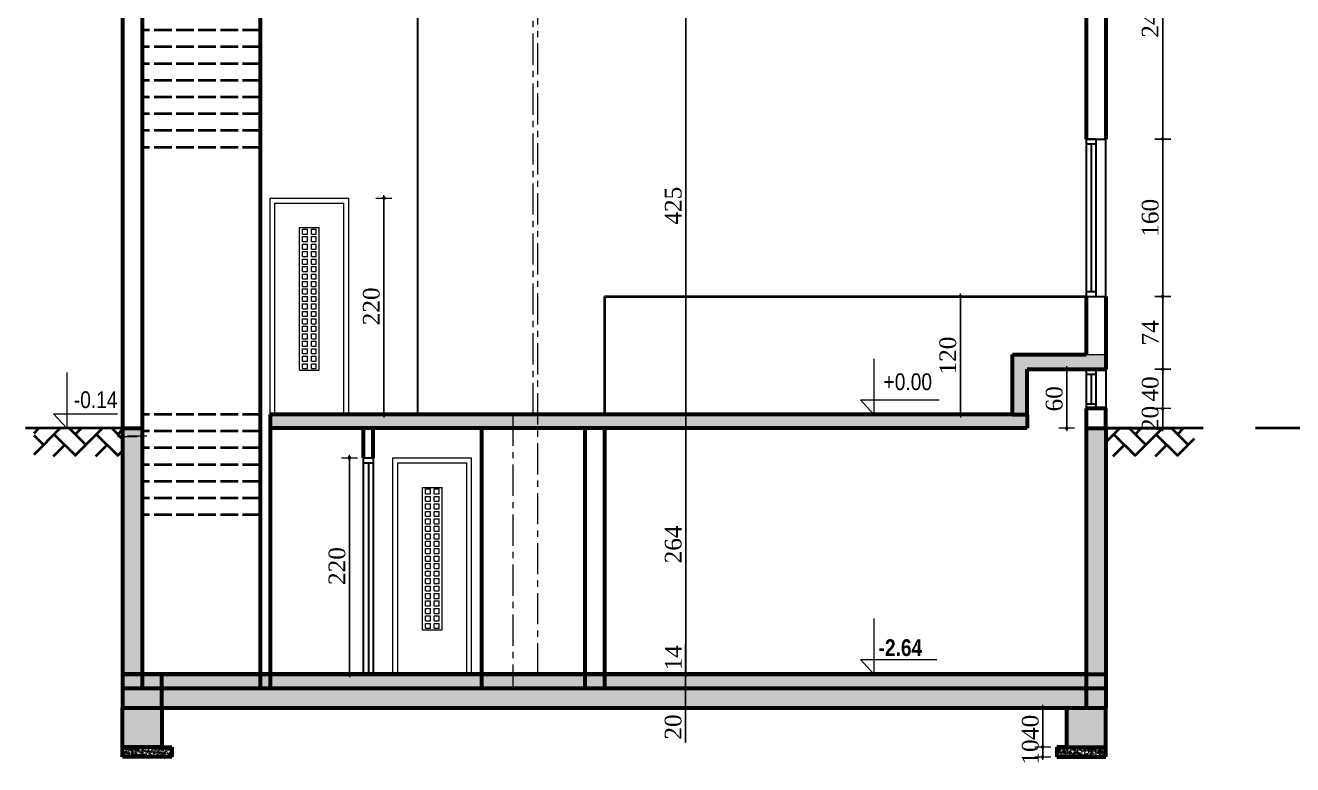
# Model space of a CAD drawing. Header units: millimetres. Extents: x -4146 to 23, y -2153 to 7365.
# Drawn here: x -4014 to -2725, y 3458 to 4210 of the extents above; entities that cross this region are included whole.
import ezdxf

# ---------------------------------------------------------------- set-up
doc = ezdxf.new("R2010")
doc.units = ezdxf.units.MM
doc.linetypes.add('ACAD_ISO02W100', pattern=[15, 12, -3])
doc.linetypes.add('AXES', pattern=[50.8, 31.75, -6.35, 6.35, -6.35])
for name, color, linetype, lineweight in [('.. menuiserie', 40, 'Continuous', 20), ('Cotation', 242, 'Continuous', 20), ('ESC', 111, 'Continuous', 40), ('fin', 73, 'Continuous', 20), ('HA', 8, 'Continuous', 20), ('minuiserue', 3, 'Continuous', 30), ('MUR', 6, 'Continuous', 60)]:
    doc.layers.add(name, color=color, linetype=linetype, lineweight=lineweight)
doc.styles.add('cotation', font='times.ttf', dxfattribs={"height": 17})
doc.styles.add('Technic', font='ARIALN.TTF', dxfattribs={"height": 17})
doc.dimstyles.new('ech-100', dxfattribs={"dimtxt": 17, "dimasz": 0.02, "dimexe": 1.25, "dimexo": 0.625, "dimgap": 4, "dimtad": 1, "dimdec": 0, "dimtxsty": 'cotation', "dimblk": 'cotation', "dimcen": 2, "dimse1": 1, "dimse2": 1, "dimadec": 0, "dimazin": 0, "dimtfac": 1, "dimtdec": 0, "dimtix": 1, "dimtmove": 0, "dimatfit": 3, "dimldrblk": 'cotation', "dimfxl": 1.25, "dimtolj": 1, "dimarcsym": 0})

# ---------------------------------------------------------------- blocks, each defined once
blk = doc.blocks.new('PORFA8~1')
for p, q in [((118, 36.6), (118, 256.6)), ((118, 256.6), (198, 256.6)), ((123, 36.6), (123, 251.6)), ((123, 251.6), (193, 251.6)), ((193, 36.6), (193, 251.6)), ((198, 36.6), (198, 256.6)), ((148, 226.6), (168, 226.6)), ((148, 81.8), (148, 226.6)), ((151, 225), (156, 225)), ((151, 220), (151, 225)), ((151, 220), (156, 220)), ((156, 220), (156, 225)), ((160, 225), (165, 225)), ((160, 220), (160, 225)), ((160, 220), (165, 220)), ((165, 220), (165, 225)), ((168, 81.8), (168, 226.6)), ((151, 217.4), (156, 217.4)), ((151, 212.4), (151, 217.4)), ((151, 212.4), (156, 212.4)), ((151, 209.8), (156, 209.8)), ((151, 204.8), (151, 209.8)), ((156, 212.4), (156, 217.4)), ((156, 204.8), (156, 209.8)), ((160, 217.4), (165, 217.4)), ((160, 212.4), (160, 217.4)), ((160, 212.4), (165, 212.4)), ((160, 209.8), (165, 209.8)), ((160, 204.8), (160, 209.8)), ((165, 212.4), (165, 217.4)), ((165, 204.8), (165, 209.8)), ((151, 204.8), (156, 204.8)), ((151, 202.2), (156, 202.2)), ((151, 197.2), (151, 202.2)), ((151, 197.2), (156, 197.2)), ((151, 194.6), (156, 194.6)), ((151, 189.6), (151, 194.6)), ((156, 197.2), (156, 202.2)), ((156, 189.6), (156, 194.6)), ((160, 204.8), (165, 204.8)), ((160, 202.2), (165, 202.2)), ((160, 197.2), (160, 202.2)), ((160, 197.2), (165, 197.2)), ((160, 194.6), (165, 194.6)), ((160, 189.6), (160, 194.6)), ((165, 197.2), (165, 202.2)), ((165, 189.6), (165, 194.6)), ((151, 189.6), (156, 189.6)), ((151, 187), (156, 187)), ((151, 182), (151, 187)), ((151, 182), (156, 182)), ((156, 182), (156, 187)), ((160, 189.6), (165, 189.6)), ((160, 187), (165, 187)), ((160, 182), (160, 187)), ((160, 182), (165, 182)), ((165, 182), (165, 187)), ((151, 179.4), (156, 179.4)), ((151, 174.4), (151, 179.4)), ((151, 174.4), (156, 174.4)), ((151, 171.9), (156, 171.9)), ((151, 166.9), (151, 171.9)), ((156, 174.4), (156, 179.4)), ((156, 166.9), (156, 171.9)), ((160, 179.4), (165, 179.4)), ((160, 174.4), (160, 179.4)), ((160, 174.4), (165, 174.4)), ((160, 171.9), (165, 171.9)), ((160, 166.9), (160, 171.9)), ((165, 174.4), (165, 179.4)), ((165, 166.9), (165, 171.9)), ((151, 166.9), (156, 166.9)), ((151, 164.3), (156, 164.3)), ((151, 159.3), (151, 164.3)), ((151, 159.3), (156, 159.3)), ((151, 156.7), (156, 156.7)), ((151, 151.7), (151, 156.7)), ((156, 159.3), (156, 164.3)), ((156, 151.7), (156, 156.7)), ((160, 166.9), (165, 166.9)), ((160, 164.3), (165, 164.3)), ((160, 159.3), (160, 164.3)), ((160, 159.3), (165, 159.3)), ((160, 156.7), (165, 156.7)), ((160, 151.7), (160, 156.7)), ((165, 159.3), (165, 164.3)), ((165, 151.7), (165, 156.7)), ((151, 151.7), (156, 151.7)), ((151, 149.1), (156, 149.1)), ((151, 144.1), (151, 149.1)), ((151, 144.1), (156, 144.1)), ((156, 144.1), (156, 149.1)), ((160, 151.7), (165, 151.7)), ((160, 149.1), (165, 149.1)), ((160, 144.1), (160, 149.1)), ((160, 144.1), (165, 144.1)), ((165, 144.1), (165, 149.1)), ((151, 141.5), (156, 141.5)), ((151, 136.5), (151, 141.5)), ((151, 136.5), (156, 136.5)), ((151, 133.9), (156, 133.9)), ((151, 128.9), (151, 133.9)), ((156, 136.5), (156, 141.5)), ((156, 128.9), (156, 133.9)), ((160, 141.5), (165, 141.5)), ((160, 136.5), (160, 141.5)), ((160, 136.5), (165, 136.5)), ((160, 133.9), (165, 133.9)), ((160, 128.9), (160, 133.9)), ((165, 136.5), (165, 141.5)), ((165, 128.9), (165, 133.9)), ((151, 128.9), (156, 128.9)), ((151, 126.3), (156, 126.3)), ((151, 121.3), (151, 126.3)), ((151, 121.3), (156, 121.3)), ((151, 118.7), (156, 118.7)), ((151, 113.7), (151, 118.7)), ((156, 121.3), (156, 126.3)), ((156, 113.7), (156, 118.7)), ((160, 128.9), (165, 128.9)), ((160, 126.3), (165, 126.3)), ((160, 121.3), (160, 126.3)), ((160, 121.3), (165, 121.3)), ((160, 118.7), (165, 118.7)), ((160, 113.7), (160, 118.7)), ((165, 121.3), (165, 126.3)), ((165, 113.7), (165, 118.7)), ((151, 113.7), (156, 113.7)), ((151, 111.1), (156, 111.1)), ((151, 106.1), (151, 111.1)), ((151, 106.1), (156, 106.1)), ((151, 103.5), (156, 103.5)), ((151, 98.5), (151, 103.5)), ((156, 106.1), (156, 111.1)), ((156, 98.5), (156, 103.5)), ((160, 113.7), (165, 113.7)), ((160, 111.1), (165, 111.1)), ((160, 106.1), (160, 111.1)), ((160, 106.1), (165, 106.1)), ((160, 103.5), (165, 103.5)), ((160, 98.5), (160, 103.5)), ((165, 106.1), (165, 111.1)), ((165, 98.5), (165, 103.5)), ((151, 98.5), (156, 98.5)), ((151, 90.9), (151, 95.9)), ((151, 95.9), (156, 95.9)), ((151, 90.9), (156, 90.9)), ((156, 90.9), (156, 95.9)), ((160, 98.5), (165, 98.5)), ((160, 90.9), (160, 95.9)), ((160, 95.9), (165, 95.9)), ((160, 90.9), (165, 90.9)), ((165, 90.9), (165, 95.9)), ((148, 81.8), (168, 81.8)), ((151, 88.3), (156, 88.3)), ((151, 83.3), (151, 88.3)), ((151, 83.3), (156, 83.3)), ((156, 83.3), (156, 88.3)), ((160, 88.3), (165, 88.3)), ((160, 83.3), (160, 88.3)), ((160, 83.3), (165, 83.3)), ((165, 83.3), (165, 88.3)), ((118, 36.6), (198, 36.6))]:
    blk.add_line(p, q)
blk = doc.blocks.new('cotation')
at = {"layer": 'Cotation'}
h = blk.add_hatch(color=256, dxfattribs=at)
h.paths.add_polyline_path([(57.15, 0), (62.15, 0, 0.41421356), (0, 62.15), (0, 57.15, -0.41421356)])
h.paths.add_polyline_path([(0, -57.15), (0, -62.15, 0.41421356), (62.15, 0), (57.15, 0, -0.41421356)])
h.paths.add_polyline_path([(0, -62.15), (0, -57.15, -0.41421356), (-57.15, 0), (-62.15, 0, 0.41421356)])
h.paths.add_polyline_path([(0, 57.15), (0, 62.15, 0.41421356), (-62.15, 0), (-57.15, 0, -0.41421356)])
for p, q in [((-152.4, 0), (152.4, 0)), ((0, 406.4), (0, -406.4))]:
    blk.add_line(p, q, dxfattribs=at)
for radius, start, end in [(62.15, 0, 180), (62.15, 180, 0), (57.15, 0, 180), (57.15, 180, 0)]:
    blk.add_arc((0, 0), radius, start, end, dxfattribs=at)
blk = doc.blocks.new('*D200')
at = {"layer": 'Defpoints', "color": 0}
for p in [(-3361.8, 3536.2), (-3342.5, 3536.2), (-3361.8, 3516.2)]:
    blk.add_point(p, dxfattribs=at)
at = {"layer": 'HA', "color": 0, "lineweight": -2}
for p, q in [((-3342.5, 3536.2), (-3342.5, 3516.3)), ((-3342.5, 3516.2), (-3342.5, 3480.8))]:
    blk.add_line(p, q, dxfattribs=at)
at = {"layer": 'HA', "color": 0, "lineweight": -2, "xscale": 0.02, "yscale": 0.02, "zscale": 0.02}
for p, rotation in [((-3342.5, 3536.2), 90), ((-3342.5, 3516.2), 270)]:
    blk.add_blockref('cotation', p, dxfattribs=dict(at, rotation=rotation))
at = {"layer": 'HA', "color": 0, "insert": (-3355.1, 3496.6), "char_height": 17, "attachment_point": 5, "rotation": 90, "style": 'cotation'}
blk.add_mtext('\\A1;20', dxfattribs=at)
blk = doc.blocks.new('*D201')
at = {"layer": 'Defpoints', "color": 0}
for p in [(-3342.5, 3550.2), (-3342.5, 3550.2), (-3373.3, 3536.2)]:
    blk.add_point(p, dxfattribs=at)
at = {"layer": 'HA', "color": 0, "lineweight": -2}
for p in [(-3342.5, 3581.6), (-3342.5, 3536.2)]:
    blk.add_line(p, (-3342.5, 3550.2), dxfattribs=at)
at = {"layer": 'HA', "color": 0, "lineweight": -2, "xscale": 0.02, "yscale": 0.02, "zscale": 0.02}
for p, rotation in [((-3342.5, 3550.2), 90), ((-3342.5, 3536.2), 270)]:
    blk.add_blockref('cotation', p, dxfattribs=dict(at, rotation=rotation))
at = {"layer": 'HA', "color": 0, "insert": (-3355, 3567), "char_height": 17, "attachment_point": 5, "rotation": 90, "style": 'cotation'}
blk.add_mtext('\\A1;14', dxfattribs=at)
blk = doc.blocks.new('*D202')
at = {"layer": 'Defpoints', "color": 0}
for p in [(-2915, 3820.2), (-2857.3, 3820.2), (-2881.9, 3800.2)]:
    blk.add_point(p, dxfattribs=at)
at = {"layer": 'HA', "color": 0, "lineweight": -2}
for p, q in [((-2857.3, 3820.2), (-2857.3, 3820.3)), ((-2857.3, 3800.2), (-2857.3, 3820.2)), ((-2857.3, 3800.2), (-2857.3, 3800.2))]:
    blk.add_line(p, q, dxfattribs=at)
at = {"layer": 'HA', "color": 0, "lineweight": -2, "xscale": 0.02, "yscale": 0.02, "zscale": 0.02}
for p, rotation in [((-2857.3, 3820.2), 270), ((-2857.3, 3800.2), 90)]:
    blk.add_blockref('cotation', p, dxfattribs=dict(at, rotation=rotation))
at = {"layer": 'HA', "color": 0, "insert": (-2870, 3810.2), "char_height": 17, "attachment_point": 5, "rotation": 90, "style": 'cotation'}
blk.add_mtext('\\A1;20', dxfattribs=at)
blk = doc.blocks.new('*D203')
at = {"layer": 'Defpoints', "color": 0}
for p in [(-2915, 3860.2), (-2857.3, 3860.2), (-2915, 3820.2)]:
    blk.add_point(p, dxfattribs=at)
at = {"layer": 'HA', "color": 0, "lineweight": -2}
blk.add_line((-2857.3, 3820.2), (-2857.3, 3860.2), dxfattribs=at)
at = {"layer": 'HA', "color": 0, "lineweight": -2, "xscale": 0.02, "yscale": 0.02, "zscale": 0.02}
for p, rotation in [((-2857.3, 3860.2), 90), ((-2857.3, 3820.2), 270)]:
    blk.add_blockref('cotation', p, dxfattribs=dict(at, rotation=rotation))
at = {"layer": 'HA', "color": 0, "insert": (-2870, 3840.2), "char_height": 17, "attachment_point": 5, "rotation": 90, "style": 'cotation'}
blk.add_mtext('\\A1;40', dxfattribs=at)
blk = doc.blocks.new('*D204')
at = {"layer": 'Defpoints', "color": 0}
for p in [(-2915, 3934.2), (-2857.3, 3934.2), (-2915, 3860.2)]:
    blk.add_point(p, dxfattribs=at)
at = {"layer": 'HA', "color": 0, "lineweight": -2}
blk.add_line((-2857.3, 3860.2), (-2857.3, 3934.2), dxfattribs=at)
at = {"layer": 'HA', "color": 0, "lineweight": -2, "xscale": 0.02, "yscale": 0.02, "zscale": 0.02}
for p, rotation in [((-2857.3, 3934.2), 90), ((-2857.3, 3860.2), 270)]:
    blk.add_blockref('cotation', p, dxfattribs=dict(at, rotation=rotation))
at = {"layer": 'HA', "color": 0, "insert": (-2870, 3897.2), "char_height": 17, "attachment_point": 5, "rotation": 90, "style": 'cotation'}
blk.add_mtext('\\A1;74', dxfattribs=at)
blk = doc.blocks.new('*D205')
at = {"layer": 'Defpoints', "color": 0}
for p in [(-2915, 4094.2), (-2857.3, 4094.2), (-2915, 3934.2)]:
    blk.add_point(p, dxfattribs=at)
at = {"layer": 'HA', "color": 0, "lineweight": -2}
blk.add_line((-2857.3, 3934.2), (-2857.3, 4094.2), dxfattribs=at)
at = {"layer": 'HA', "color": 0, "lineweight": -2, "xscale": 0.02, "yscale": 0.02, "zscale": 0.02}
for p, rotation in [((-2857.3, 4094.2), 90), ((-2857.3, 3934.2), 270)]:
    blk.add_blockref('cotation', p, dxfattribs=dict(at, rotation=rotation))
at = {"layer": 'HA', "color": 0, "insert": (-2870, 4014.2), "char_height": 17, "attachment_point": 5, "rotation": 90, "style": 'cotation'}
blk.add_mtext('\\A1;160', dxfattribs=at)
blk = doc.blocks.new('*D206')
at = {"layer": 'Defpoints', "color": 0}
for p in [(-2915, 4338.8), (-2857.3, 4338.8), (-2915, 4094.2)]:
    blk.add_point(p, dxfattribs=at)
at = {"layer": 'HA', "color": 0, "lineweight": -2}
blk.add_line((-2857.3, 4094.2), (-2857.3, 4338.8), dxfattribs=at)
at = {"layer": 'HA', "color": 0, "lineweight": -2, "xscale": 0.02, "yscale": 0.02, "zscale": 0.02}
for p, rotation in [((-2857.3, 4338.8), 90), ((-2857.3, 4094.2), 270)]:
    blk.add_blockref('cotation', p, dxfattribs=dict(at, rotation=rotation))
at = {"layer": 'HA', "color": 0, "insert": (-2870, 4216.5), "char_height": 17, "attachment_point": 5, "rotation": 90, "style": 'cotation'}
blk.add_mtext('\\A1;245', dxfattribs=at)
blk = doc.blocks.new('*D212')
at = {"layer": 'Defpoints', "color": 0}
for p in [(-2979.3, 3476.2), (-2965, 3476.2), (-2965, 3466.2)]:
    blk.add_point(p, dxfattribs=at)
at = {"layer": 'HA', "color": 0, "lineweight": -2}
for p, q in [((-2979.3, 3476.2), (-2979.3, 3476.3)), ((-2979.3, 3466.2), (-2979.3, 3476.2)), ((-2979.3, 3466.2), (-2979.3, 3466.2))]:
    blk.add_line(p, q, dxfattribs=at)
at = {"layer": 'HA', "color": 0, "lineweight": -2, "xscale": 0.02, "yscale": 0.02, "zscale": 0.02}
for p, rotation in [((-2979.3, 3476.2), 270), ((-2979.3, 3466.2), 90)]:
    blk.add_blockref('cotation', p, dxfattribs=dict(at, rotation=rotation))
at = {"layer": 'HA', "color": 0, "insert": (-2991.9, 3471.2), "char_height": 17, "attachment_point": 5, "rotation": 90, "style": 'cotation'}
blk.add_mtext('\\A1;10', dxfattribs=at)
blk = doc.blocks.new('*D213')
at = {"layer": 'Defpoints', "color": 0}
for p in [(-2979.3, 3516.2), (-2979.3, 3516.2), (-2965, 3476.2)]:
    blk.add_point(p, dxfattribs=at)
at = {"layer": 'HA', "color": 0, "lineweight": -2}
blk.add_line((-2979.3, 3476.2), (-2979.3, 3516.2), dxfattribs=at)
at = {"layer": 'HA', "color": 0, "lineweight": -2, "xscale": 0.02, "yscale": 0.02, "zscale": 0.02}
for p, rotation in [((-2979.3, 3516.2), 90), ((-2979.3, 3476.2), 270)]:
    blk.add_blockref('cotation', p, dxfattribs=dict(at, rotation=rotation))
at = {"layer": 'HA', "color": 0, "insert": (-2991.9, 3496.2), "char_height": 17, "attachment_point": 5, "rotation": 90, "style": 'cotation'}
blk.add_mtext('\\A1;40', dxfattribs=at)
blk = doc.blocks.new('*D214')
at = {"layer": 'Defpoints', "color": 0}
for p in [(-3342.4, 3814.2), (-3324.6, 3814.2), (-3324.6, 3550.2)]:
    blk.add_point(p, dxfattribs=at)
at = {"layer": 'HA', "color": 0, "lineweight": -2}
blk.add_line((-3342.4, 3550.2), (-3342.4, 3814.2), dxfattribs=at)
at = {"layer": 'HA', "color": 0, "lineweight": -2, "xscale": 0.02, "yscale": 0.02, "zscale": 0.02}
for p, rotation in [((-3342.4, 3814.2), 90), ((-3342.4, 3550.2), 270)]:
    blk.add_blockref('cotation', p, dxfattribs=dict(at, rotation=rotation))
at = {"layer": 'HA', "color": 0, "insert": (-3355, 3682.2), "char_height": 17, "attachment_point": 5, "rotation": 90, "style": 'cotation'}
blk.add_mtext('\\A1;264', dxfattribs=at)
blk = doc.blocks.new('*D215')
at = {"layer": 'Defpoints', "color": 0}
for p in [(-3345, 4238.8), (-3342.4, 4238.8), (-3324.6, 3814.2)]:
    blk.add_point(p, dxfattribs=at)
at = {"layer": 'HA', "color": 0, "lineweight": -2}
blk.add_line((-3342.4, 3814.2), (-3342.4, 4238.8), dxfattribs=at)
at = {"layer": 'HA', "color": 0, "lineweight": -2, "xscale": 0.02, "yscale": 0.02, "zscale": 0.02}
for p, rotation in [((-3342.4, 4238.8), 90), ((-3342.4, 3814.2), 270)]:
    blk.add_blockref('cotation', p, dxfattribs=dict(at, rotation=rotation))
at = {"layer": 'HA', "color": 0, "insert": (-3355, 4026.5), "char_height": 17, "attachment_point": 5, "rotation": 90, "style": 'cotation'}
blk.add_mtext('\\A1;425', dxfattribs=at)
blk = doc.blocks.new('*D220')
at = {"layer": 'Defpoints', "color": 0}
for p in [(-3684.8, 3770.2), (-3684.3, 3770.2), (-3684.8, 3550.2)]:
    blk.add_point(p, dxfattribs=at)
at = {"layer": 'HA', "color": 0, "lineweight": -2}
blk.add_line((-3684.3, 3550.2), (-3684.3, 3770.2), dxfattribs=at)
at = {"layer": 'HA', "color": 0, "lineweight": -2, "xscale": 0.02, "yscale": 0.02, "zscale": 0.02}
for p, rotation in [((-3684.3, 3770.2), 90), ((-3684.3, 3550.2), 270)]:
    blk.add_blockref('cotation', p, dxfattribs=dict(at, rotation=rotation))
at = {"layer": 'HA', "color": 0, "insert": (-3696.9, 3660.2), "char_height": 17, "attachment_point": 5, "rotation": 90, "style": 'cotation'}
blk.add_mtext('\\A1;220', dxfattribs=at)
blk = doc.blocks.new('*D221')
at = {"layer": 'Defpoints', "color": 0}
for p in [(-3649.9, 4034.2), (-3649.3, 4034.2), (-3649.9, 3814.2)]:
    blk.add_point(p, dxfattribs=at)
at = {"layer": 'HA', "color": 0, "lineweight": -2}
blk.add_line((-3649.3, 3814.2), (-3649.3, 4034.2), dxfattribs=at)
at = {"layer": 'HA', "color": 0, "lineweight": -2, "xscale": 0.02, "yscale": 0.02, "zscale": 0.02}
for p, rotation in [((-3649.3, 4034.2), 90), ((-3649.3, 3814.2), 270)]:
    blk.add_blockref('cotation', p, dxfattribs=dict(at, rotation=rotation))
at = {"layer": 'HA', "color": 0, "insert": (-3662, 3924.2), "char_height": 17, "attachment_point": 5, "rotation": 90, "style": 'cotation'}
blk.add_mtext('\\A1;220', dxfattribs=at)
blk = doc.blocks.new('*D224')
at = {"layer": 'Defpoints', "color": 0}
for p in [(-2995, 3860.2), (-2955, 3860.2), (-2995, 3800.2)]:
    blk.add_point(p, dxfattribs=at)
at = {"layer": 'HA', "color": 0, "lineweight": -2}
blk.add_line((-2955, 3800.2), (-2955, 3860.2), dxfattribs=at)
at = {"layer": 'HA', "color": 0, "lineweight": -2, "xscale": 0.02, "yscale": 0.02, "zscale": 0.02}
for p, rotation in [((-2955, 3860.2), 90), ((-2955, 3800.2), 270)]:
    blk.add_blockref('cotation', p, dxfattribs=dict(at, rotation=rotation))
at = {"layer": 'HA', "color": 0, "insert": (-2967.6, 3830.2), "char_height": 17, "attachment_point": 5, "rotation": 90, "style": 'cotation'}
blk.add_mtext('\\A1;60', dxfattribs=at)
blk = doc.blocks.new('*D225')
at = {"layer": 'Defpoints', "color": 0}
for p in [(-3063.1, 3934.2), (-3045.4, 3934.2), (-3045.4, 3814.2)]:
    blk.add_point(p, dxfattribs=at)
at = {"layer": 'HA', "color": 0, "lineweight": -2}
blk.add_line((-3063.1, 3814.2), (-3063.1, 3934.2), dxfattribs=at)
at = {"layer": 'HA', "color": 0, "lineweight": -2, "xscale": 0.02, "yscale": 0.02, "zscale": 0.02}
for p, rotation in [((-3063.1, 3934.2), 90), ((-3063.1, 3814.2), 270)]:
    blk.add_blockref('cotation', p, dxfattribs=dict(at, rotation=rotation))
at = {"layer": 'HA', "color": 0, "insert": (-3075.8, 3874.2), "char_height": 17, "attachment_point": 5, "rotation": 90, "style": 'cotation'}
blk.add_mtext('\\A1;120', dxfattribs=at)

msp = doc.modelspace()

# ---------------------------------------------------------------- hatches: boundary and pattern name
at = {"layer": 'ESC'}
h = msp.add_hatch(dxfattribs=at)
h.set_pattern_fill('AR-HBONE', color=256, scale=0.15, style=0)
h.set_pattern_definition([(45, (-1161.213, -257.826), (2e-15, 21.552615), [45.72, -15.24]), (135, (-1150.436, -247.049), (2e-15, 21.552615), [45.72, -15.24])])
h.paths.add_polyline_path([(-2824.988, 3800.214), (-2915.017, 3800.214), (-2915.017, 3771.831), (-2824.988, 3771.831)])
h.paths.add_polyline_path([(-3915.017, 3800.214), (-4005.046, 3800.214), (-4005.046, 3771.831), (-3915.017, 3771.831)])
at = {"layer": 'HA'}
h = msp.add_hatch(color=256, dxfattribs=at)
h.paths.add_polyline_path([(-2915.017, 5127.214), (-2915.017, 5141.214), (-3513.223, 5141.214), (-3513.223, 5127.214)])
h.paths.add_polyline_path([(-2935.017, 4826.414), (-2935.017, 4840.414), (-3425.012, 4840.414), (-3425.012, 4826.414)])
h.paths.add_polyline_path([(-2935.017, 4826.414), (-2915.017, 4826.414), (-2915.017, 4840.414), (-2935.017, 4840.414)])
h.paths.add_polyline_path([(-3425.012, 4840.414), (-3445.012, 4840.414), (-3445.012, 4826.414), (-3425.012, 4826.414)])
h.paths.add_polyline_path([(-3513.223, 4840.414), (-3513.223, 4826.414), (-3445.012, 4826.414), (-3445.012, 4840.414)])
h.paths.add_polyline_path([(-3625.017, 4840.414), (-3625.017, 4826.414), (-3518.223, 4826.414), (-3518.223, 4840.414)])
h.paths.add_polyline_path([(-3513.223, 4826.414), (-3513.223, 4840.414), (-3518.223, 4840.414), (-3518.223, 4826.414)])
h.paths.add_polyline_path([(-3765.017, 4840.414), (-3765.017, 4826.414), (-3625.017, 4826.414), (-3625.017, 4840.414)])
h.paths.add_polyline_path([(-2915.017, 4525.614), (-2915.017, 4539.614), (-3513.223, 4539.614), (-3513.223, 4525.614)])
h.paths.add_polyline_path([(-3513.223, 4539.614), (-3518.223, 4539.614), (-3518.223, 4525.614), (-3513.223, 4525.614)])
h.paths.add_polyline_path([(-3765.017, 4539.614), (-3765.017, 4525.614), (-3518.223, 4525.614), (-3518.223, 4539.614)])
h.paths.add_polyline_path([(-2935.017, 4224.814), (-2935.017, 4238.814), (-3513.223, 4238.814), (-3513.223, 4224.814)])
h.paths.add_polyline_path([(-3513.223, 4238.814), (-3518.223, 4238.814), (-3518.223, 4224.814), (-3513.223, 4224.814)])
h.paths.add_polyline_path([(-3518.223, 4224.814), (-3518.223, 4238.814), (-3775.017, 4238.814), (-3775.017, 4224.814)])
h.paths.add_polyline_path([(-3513.223, 3814.214), (-3513.223, 3800.214), (-2995.017, 3800.214), (-2995.017, 3814.214), (-3010.017, 3814.214)])
h.paths.add_polyline_path([(-3518.223, 3814.214), (-3765.017, 3814.214), (-3765.017, 3800.214), (-3518.223, 3800.214)])
h.paths.add_polyline_path([(-3518.223, 3800.214), (-3513.223, 3800.214), (-3513.223, 3814.214), (-3518.223, 3814.214)])
msp.add_hatch(color=256, dxfattribs=at).paths.add_polyline_path([(-2915.017, 3860.214), (-2915.017, 3875.214), (-2935.017, 3875.214), (-3010.017, 3875.214), (-3010.017, 3814.214), (-2995.017, 3814.214), (-2995.017, 3860.214)])
h = msp.add_hatch(dxfattribs=at)
h.set_pattern_fill('GRAVEL', color=256, scale=2, style=0)
h.set_pattern_definition([(228.0128, (-1125.399, 12247.7046), (-406.4003453, -457.2005618), [6.83442, -676.61]), (184.9697, (-1129.971, 12242.6246), (609.6009861, 50.7996415), [11.7281, -1161.08]), (132.5104, (-1141.655, 12241.6086), (507.9996304, -558.8005458), [8.26964, -818.694]), (267.2737, (-1161.467, 12228.9086), (50.7997794, 1015.99967307), [10.6801, -1057.328]), (292.8337, (-1161.975, 12218.2406), (-254.0007211, 609.6003466), [10.47268, -1036.796]), (357.2737, (-1157.911, 12208.5886), (-1015.99967307, 50.7997794), [10.6801, -1057.328]), (37.6942, (-1147.2431, 12208.0806), (-660.40041722, -507.99954714), [14.12388, -1398.262]), (72.2553, (-1136.0671, 12216.7166), (355.6007113, 1117.60032412), [13.3344, -1320.106]), (121.4296, (-1132.003, 12229.4166), (-406.4001047, 660.3992232), [10.71626, -1060.91]), (175.2364, (-1137.591, 12238.5606), (558.799561, -50.7995233), [12.23426, -599.478]), (222.3974, (-1149.7831, 12239.5766), (-609.60001834, -558.799273), [15.82156, -1566.336]), (138.8141, (-1111.175, 12228.4006), (-355.5997735, 304.7995311), [5.4001, -534.612]), (171.4692, (-1115.239, 12231.9566), (660.3989919, -101.600256), [10.27364, -1017.092]), (225, (-1125.4, 12233.48), (-1e-14, -50.79997), [7.18418, -64.6578]), (203.1986, (-1128.955, 12239.5766), (254.0008565, 101.6004455), [3.86882, -383.012]), (291.8014, (-1132.511, 12238.053), (-50.800036, 152.400098), [5.47132, -268.096]), (30.9638, (-1130.479, 12232.9726), (152.399839, 101.600079), [8.8864, -287.326]), (161.5651, (-1122.859, 12237.545), (101.600046, -50.799924), [6.42574, -154.218]), (16.3895, (-1161.975, 12238.0526), (508.0002803, 152.399683), [9.00176, -891.176]), (70.3462, (-1153.339, 12240.5926), (-203.1994338, -558.7992098), [7.55198, -747.644]), (293.1986, (-1122.859, 12247.7046), (-101.6004455, 254.0008565), [7.7376, -379.144]), (343.6105, (-1119.811, 12240.5926), (-508.0002803, 152.399683), [9.00176, -891.176]), (339.444, (-1161.975, 12206.5566), (-254.0003153, 101.5998767), [8.6807, -425.354]), (294.7751, (-1153.847, 12203.5086), (-253.9994081, 558.7997405), [7.27344, -720.072]), (66.8014, (-1122.351, 12196.9046), (101.6004455, 254.0008565), [7.7376, -379.144]), (17.354, (-1119.303, 12204.0166), (-660.4000356, -203.1996935), [8.51566, -843.048]), (69.444, (-1147.243, 12196.9046), (-101.5998767, -254.0003153), [4.34036, -429.696]), (101.3099, (-1125.399, 12196.905), (-50.799749, 203.199349), [2.5903, -256.44]), (165.9638, (-1125.907, 12199.445), (152.400107, -50.799912), [10.47268, -198.981]), (186.009, (-1136.067, 12201.9846), (507.9992509, 50.7998814), [9.70534, -960.828]), (303.6901, (-1130.479, 12228.4), (-50.800017, 101.599902), [7.32648, -175.8356]), (353.1572, (-1126.415, 12222.3046), (863.60035713, -101.60045503), [12.79114, -1266.32]), (60.9454, (-1113.715, 12220.7806), (-203.1995273, -355.5991522), [5.23016, -517.788]), (90, (-1111.175, 12225.353), (-50.8, 50.8), [3.048, -47.752]), (120.2564, (-1137.083, 12203.5086), (203.1995693, -355.5998206), [7.05734, -698.678]), (48.0128, (-1140.639, 12209.6046), (406.4003453, 457.2005618), [13.66886, -669.776]), (0, (-1131.495, 12219.765), (50.8, 50.8), [13.208, -37.592]), (325.3048, (-1118.287, 12219.7646), (-507.9991198, 355.6000338), [8.0322, -795.186]), (254.0546, (-1111.683, 12215.1926), (-50.8001296, -203.200484), [7.39658, -362.434]), (207.646, (-1113.715, 12208.0806), (-965.199661, -508.0003195), [12.0429, -1192.25]), (175.4261, (-1124.383, 12202.4926), (-660.4001521, 50.79975422), [12.74058, -1261.316]), (175.4261, (-1124.383, 12202.4926), (-660.4001521, 50.79975422), [12.74058, -1261.316])])
h.paths.add_polyline_path([(-3875.017, 3536.214), (-3875.017, 3516.214), (-2935.017, 3516.214), (-2935.017, 3536.214)])
h = msp.add_hatch(dxfattribs=at)
h.set_pattern_fill('GRAVEL', color=256, scale=2, style=0)
h.set_pattern_definition([(311.9872, (-6205.3976, 12247.7046), (406.4003453, -457.2005618), [6.83442, -676.61]), (355.0303, (-6200.8256, 12242.6246), (-609.6009861, 50.7996415), [11.7281, -1161.08]), (47.4896, (-6189.1416, 12241.6086), (-507.9996304, -558.8005458), [8.26964, -818.694]), (272.7263, (-6169.3296, 12228.9086), (-50.7997794, 1015.99967307), [10.6801, -1057.328]), (247.1663, (-6168.8216, 12218.2406), (254.0007211, 609.6003466), [10.47268, -1036.796]), (182.7263, (-6172.8856, 12208.5886), (1015.99967307, 50.7997794), [10.6801, -1057.328]), (142.3058, (-6183.5536, 12208.0806), (660.40041722, -507.99954714), [14.12388, -1398.262]), (107.7447, (-6194.7296, 12216.7166), (-355.6007113, 1117.60032412), [13.3344, -1320.106]), (58.5704, (-6198.7936, 12229.4166), (406.4001047, 660.3992232), [10.71626, -1060.91]), (4.7636, (-6193.2056, 12238.5606), (-558.799561, -50.7995233), [12.23426, -599.478]), (317.6026, (-6181.0136, 12239.5766), (609.60001834, -558.799273), [15.82156, -1566.336]), (41.1859, (-6219.6216, 12228.4006), (355.5997735, 304.7995311), [5.4001, -534.612]), (8.5308, (-6215.5576, 12231.9566), (-660.3989919, -101.600256), [10.27364, -1017.092]), (315, (-6205.398, 12233.48), (1e-14, -50.79997), [7.18418, -64.6578]), (336.8014, (-6201.8416, 12239.5766), (-254.0008565, 101.6004455), [3.86882, -383.012]), (248.1986, (-6198.286, 12238.053), (50.800036, 152.400098), [5.47132, -268.096]), (149.0362, (-6200.318, 12232.9726), (-152.399839, 101.600079), [8.8864, -287.326]), (18.4349, (-6207.938, 12237.545), (-101.600046, -50.799924), [6.42574, -154.218]), (163.6105, (-6168.8216, 12238.0526), (-508.0002803, 152.399683), [9.00176, -891.176]), (109.6538, (-6177.4576, 12240.5926), (203.1994338, -558.7992098), [7.55198, -747.644]), (246.8014, (-6207.9376, 12247.7046), (101.6004455, 254.0008565), [7.7376, -379.144]), (196.3895, (-6210.9856, 12240.5926), (508.0002803, 152.399683), [9.00176, -891.176]), (200.556, (-6168.8216, 12206.5566), (254.0003153, 101.5998767), [8.6807, -425.354]), (245.2249, (-6176.9496, 12203.5086), (253.9994081, 558.7997405), [7.27344, -720.072]), (113.1986, (-6208.4456, 12196.9046), (-101.6004455, 254.0008565), [7.7376, -379.144]), (162.646, (-6211.4936, 12204.0166), (660.4000356, -203.1996935), [8.51566, -843.048]), (110.556, (-6183.5536, 12196.9046), (101.5998767, -254.0003153), [4.34036, -429.696]), (78.6901, (-6205.398, 12196.905), (50.799749, 203.199349), [2.5903, -256.44]), (14.0362, (-6204.89, 12199.445), (-152.400107, -50.799912), [10.47268, -198.981]), (353.991, (-6194.7296, 12201.9846), (-507.9992509, 50.7998814), [9.70534, -960.828]), (236.3099, (-6200.318, 12228.4), (50.800017, 101.599902), [7.32648, -175.8356]), (186.8428, (-6204.3816, 12222.3046), (-863.60035713, -101.60045503), [12.79114, -1266.32]), (119.0546, (-6217.0816, 12220.7806), (203.1995273, -355.5991522), [5.23016, -517.788]), (90, (-6219.62, 12225.353), (50.8, 50.8), [3.048, -47.752]), (59.7436, (-6193.7136, 12203.5086), (-203.1995693, -355.5998206), [7.05734, -698.678]), (131.9872, (-6190.1576, 12209.6046), (-406.4003453, 457.2005618), [13.66886, -669.776]), (180, (-6199.3, 12219.765), (-50.8, 50.8), [13.208, -37.592]), (214.6952, (-6212.5096, 12219.7646), (507.9991198, 355.6000338), [8.0322, -795.186]), (285.9454, (-6219.1136, 12215.1926), (50.8001296, -203.200484), [7.39658, -362.434]), (332.354, (-6217.0816, 12208.0806), (965.199661, -508.0003195), [12.0429, -1192.25]), (4.5739, (-6206.4136, 12202.4926), (660.4001521, 50.79975422), [12.74058, -1261.316]), (4.5739, (-6206.4136, 12202.4926), (660.4001521, 50.79975422), [12.74058, -1261.316])])
h.paths.add_polyline_path([(-3875.017, 3536.214), (-3875.017, 3516.214), (-2935.017, 3516.214), (-2935.017, 3536.214)])
at = {"layer": 'MUR'}
h = msp.add_hatch(color=256, dxfattribs=at)
h.paths.add_polyline_path([(-3915.017, 3550.214), (-3895.017, 3550.214), (-3895.017, 3800.214), (-3915.017, 3800.214)])
h.paths.add_polyline_path([(-2935.017, 3550.214), (-2915.017, 3550.214), (-2915.017, 3800.214), (-2935.017, 3800.214)])
for points in [[(-3915.017, 3550.214), (-3915.017, 3536.214), (-2935.017, 3536.214), (-2935.017, 3550.214)], [(-2915.017, 3536.214), (-2915.017, 3550.214), (-2935.017, 3550.214), (-2935.017, 3536.214)], [(-3875.017, 3536.214), (-3915.017, 3536.214), (-3915.017, 3516.214), (-3875.017, 3516.214)], [(-2915.017, 3536.214), (-2955.017, 3536.214), (-2955.017, 3516.214), (-2915.017, 3516.214)], [(-3875.017, 3516.214), (-3895.017, 3516.214), (-3915.017, 3516.214), (-3915.017, 3476.214), (-3895.017, 3476.214), (-3875.017, 3476.214)], [(-2955.017, 3476.214), (-2935.017, 3476.214), (-2915.017, 3476.214), (-2915.017, 3516.214), (-2935.017, 3516.214), (-2955.017, 3516.214)]]:
    msp.add_hatch(color=256, dxfattribs=at).paths.add_polyline_path(points)
h = msp.add_hatch(dxfattribs=at)
h.set_pattern_fill('AR-CONC', color=256, scale=0.02, style=0)
h.set_pattern_definition([(50, (-661.2126, 12196.9046), (3.6436934, -0.3187817), [0.381, -4.191]), (355, (-661.2126, 12196.9046), (-0.7048565, 3.8211329), [0.3048, -3.3528]), (100.451, (-660.909, 12196.878), (2.93885, 3.5023338), [0.3238, -3.5618]), (46.1842, (-661.2126, 12197.9206), (5.4215808, -0.8408466), [0.5715, -6.2865]), (96.6356, (-660.761, 12197.8505), (4.7480847, 4.948511), [0.4857, -5.3427]), (351.184, (-661.2126, 12197.9206), (4.748092, 4.9485024), [0.4572, -5.0292]), (21, (-660.7046, 12197.6666), (3.0322976, -2.0453104), [0.381, -4.191]), (326, (-660.7046, 12197.6666), (1.2360406, 3.6837593), [0.3048, -3.3528]), (71.4514, (-660.452, 12197.496), (4.2683298, 1.6384572), [0.3238, -3.5618]), (37.5, (-661.2126, 12196.9046), (0.06177207, 1.69110078), [0, -3.31216, 0, -3.4036, 0, -3.3655]), (7.5, (-661.2126, 12196.9046), (1.33639325, 2.0036115), [0, -1.94056, 0, -3.23596, 0, -1.2827]), (327.5, (-662.3454, 12196.9046), (2.7118119, -0.11457488), [0, -1.27, 0, -3.9624, 0, -5.2578]), (317.5, (-662.8534, 12196.9046), (2.9625836, 0.5085298), [0, -1.651, 0, -2.63144, 0, -3.7338])])
h.paths.add_polyline_path([(-3865.017, 3466.214), (-3865.017, 3476.214), (-3875.017, 3476.214), (-3895.017, 3476.214), (-3915.017, 3476.214), (-3915.017, 3466.214)])
h = msp.add_hatch(dxfattribs=at)
h.set_pattern_fill('AR-CONC', color=256, scale=0.02, style=0)
h.set_pattern_definition([(50, (-1161.975, 12196.9046), (3.6436934, -0.3187817), [0.381, -4.191]), (355, (-1161.975, 12196.9046), (-0.7048565, 3.8211329), [0.3048, -3.3528]), (100.451, (-1161.6715, 12196.878), (2.93885, 3.5023338), [0.3238, -3.5618]), (46.1842, (-1161.975, 12197.9206), (5.4215808, -0.8408466), [0.5715, -6.2865]), (96.6356, (-1161.5233, 12197.8505), (4.7480847, 4.948511), [0.4857, -5.3427]), (351.184, (-1161.975, 12197.9206), (4.748092, 4.9485024), [0.4572, -5.0292]), (21, (-1161.467, 12197.6666), (3.0322976, -2.0453104), [0.381, -4.191]), (326, (-1161.467, 12197.6666), (1.2360406, 3.6837593), [0.3048, -3.3528]), (71.4514, (-1161.2144, 12197.496), (4.2683298, 1.6384572), [0.3238, -3.5618]), (37.5, (-1161.9751, 12196.9046), (0.06177207, 1.69110078), [0, -3.31216, 0, -3.4036, 0, -3.3655]), (7.5, (-1161.9751, 12196.9046), (1.33639325, 2.0036115), [0, -1.94056, 0, -3.23596, 0, -1.2827]), (327.5, (-1163.108, 12196.9046), (2.7118119, -0.11457488), [0, -1.27, 0, -3.9624, 0, -5.2578]), (317.5, (-1163.616, 12196.9046), (2.9625836, 0.5085298), [0, -1.651, 0, -2.63144, 0, -3.7338])])
h.paths.add_polyline_path([(-2915.017, 3466.214), (-2915.017, 3476.214), (-2935.017, 3476.214), (-2955.017, 3476.214), (-2965.017, 3476.214), (-2965.017, 3466.214)])

# ---------------------------------------------------------------- linework, layer by layer
at = {"layer": 'ESC', "linetype": 'ACAD_ISO02W100', "lineweight": 40, "ltscale": 1.5}
for p, q in [((-3775.017, 4204.814), (-3895.017, 4204.814)), ((-3775.017, 4187.814), (-3895.017, 4187.814)), ((-3775.017, 4170.814), (-3895.017, 4170.814)), ((-3775.017, 4153.814), (-3895.017, 4153.814)), ((-3775.017, 4136.814), (-3895.017, 4136.814)), ((-3775.017, 4136.814), (-3895.017, 4136.814)), ((-3775.017, 4119.814), (-3895.017, 4119.814)), ((-3775.017, 4102.814), (-3895.017, 4102.814)), ((-3775.017, 4085.814), (-3895.017, 4085.814)), ((-3775.017, 3814.214), (-3895.017, 3814.214)), ((-3775.017, 3797.214), (-3895.017, 3797.214)), ((-3775.017, 3780.214), (-3895.017, 3780.214)), ((-3775.017, 3763.214), (-3895.017, 3763.214)), ((-3775.017, 3746.214), (-3895.017, 3746.214)), ((-3775.017, 3729.214), (-3895.017, 3729.214)), ((-3775.017, 3712.214), (-3895.017, 3712.214))]:
    msp.add_line(p, q, dxfattribs=at)
at = {"layer": 'ESC'}
for p, q in [((-3425.017, 3934.214), (-2935.017, 3934.214)), ((-3425.017, 3934.214), (-3425.017, 3814.214)), ((-3960.014, 3800.214), (-4013.867, 3800.214)), ((-3915.017, 3800.214), (-3960.014, 3800.214)), ((-2915.017, 3800.214), (-2848.786, 3800.214)), ((-2861.164, 3800.214), (-2915.017, 3800.214)), ((-2816.167, 3800.214), (-2861.164, 3800.214)), ((-2718.054, 3800.214), (-2763.051, 3800.214))]:
    msp.add_line(p, q, dxfattribs=at)
at = {"layer": 'fin', "linetype": 'AXES'}
for p, q in [((-3497.58, 3814.214), (-3497.58, 5465.576)), ((-3492.58, 3550.214), (-3492.58, 5465.576)), ((-3518.223, 3814.214), (-3518.223, 3536.214))]:
    msp.add_line(p, q, dxfattribs=at)
at = {"layer": 'HA'}
for p, q in [((-3151.223, 3870.989), (-3151.223, 3814.214)), ((-2935.017, 3875.214), (-2915.017, 3875.214)), ((-3971.785, 3856.989), (-3971.785, 3800.214)), ((-3151.223, 3814.214), (-3164.78, 3829.053)), ((-3164.78, 3829.053), (-3115.07, 3829.053)), ((-3115.07, 3829.053), (-3084.659, 3829.053)), ((-3971.785, 3800.214), (-3985.342, 3815.053)), ((-3985.342, 3815.053), (-3935.632, 3815.053)), ((-3935.632, 3815.053), (-3920.244, 3815.053)), ((-3900.244, 3791.58), (-3920.244, 3791.58)), ((-3890.244, 3792.107), (-3910.244, 3792.107)), ((-2732.36, 3800.214), (-2732.36, 3800.214)), ((-3151.223, 3606.989), (-3151.223, 3550.214)), ((-3151.223, 3550.214), (-3164.78, 3565.053)), ((-3164.78, 3565.053), (-3115.07, 3565.053)), ((-3115.07, 3565.053), (-3087.158, 3565.053))]:
    msp.add_line(p, q, dxfattribs=at)
at = {"layer": 'minuiserue'}
for p, q in [((-3615.017, 4224.814), (-3615.017, 3814.214)), ((-2935.017, 4094.214), (-2915.017, 4094.214)), ((-2935.017, 4094.214), (-2935.017, 3934.214)), ((-2925.017, 4094.214), (-2935.017, 4094.214)), ((-2925.017, 4089.214), (-2935.017, 4089.214)), ((-2930.017, 4089.214), (-2930.017, 3939.214)), ((-2925.017, 3934.214), (-2925.017, 4094.214)), ((-2915.055, 3934.214), (-2915.055, 4094.214)), ((-2935.017, 3939.214), (-2925.017, 3939.214)), ((-2935.017, 3934.214), (-2915.017, 3934.214)), ((-2935.017, 3934.214), (-2925.017, 3934.214)), ((-2935.017, 3860.214), (-2935.017, 3820.214)), ((-2935.017, 3855.214), (-2925.017, 3855.214)), ((-2930.017, 3855.214), (-2930.017, 3825.214)), ((-2925.017, 3820.214), (-2925.017, 3860.214)), ((-2915.017, 3860.214), (-2915.017, 3820.214)), ((-2935.017, 3825.214), (-2925.017, 3825.214)), ((-2935.017, 3820.214), (-2925.017, 3820.214)), ((-3670.017, 3550.214), (-3670.017, 3770.214)), ((-3670.017, 3770.214), (-3660.017, 3770.214)), ((-3670.017, 3765.214), (-3660.017, 3765.214)), ((-3665.017, 3765.214), (-3665.017, 3550.214)), ((-3660.017, 3770.214), (-3660.017, 3550.214))]:
    msp.add_line(p, q, dxfattribs=at)
at = {"layer": 'MUR'}
for p, q in [((-2935.017, 4338.814), (-2935.017, 4094.214)), ((-2915.017, 4338.814), (-2915.017, 4094.214)), ((-3915.017, 4238.814), (-3915.017, 3536.214)), ((-3895.017, 4238.814), (-3895.017, 3536.214)), ((-3775.017, 4238.814), (-3775.017, 3536.214)), ((-2935.017, 4238.814), (-2935.017, 4094.214)), ((-2915.017, 4238.814), (-2915.017, 4094.214)), ((-2935.017, 3934.214), (-2935.017, 3875.214)), ((-2915.017, 3934.214), (-2915.017, 3860.214)), ((-3010.017, 3875.214), (-2935.017, 3875.214)), ((-3010.017, 3814.214), (-3010.017, 3875.214)), ((-2995.017, 3814.214), (-2995.017, 3860.214)), ((-2995.017, 3860.214), (-2915.017, 3860.214)), ((-2915.017, 3820.214), (-2935.017, 3820.214)), ((-2935.017, 3820.214), (-2935.017, 3800.214)), ((-2915.017, 3800.214), (-2915.017, 3820.214)), ((-3765.017, 3814.214), (-3765.017, 3536.214)), ((-3010.017, 3814.214), (-3765.017, 3814.214)), ((-3010.017, 3814.214), (-2995.017, 3814.214)), ((-2995.017, 3814.214), (-2995.017, 3800.214)), ((-3915.017, 3800.214), (-3895.017, 3800.214)), ((-2995.017, 3800.214), (-3765.017, 3800.214)), ((-3670.15, 3770.214), (-3670.15, 3800.214)), ((-3660.017, 3770.214), (-3660.017, 3800.214)), ((-3550.017, 3800.214), (-3550.017, 3536.214)), ((-3445.005, 3800.214), (-3445.005, 3536.214)), ((-3425.017, 3800.214), (-3425.017, 3536.214)), ((-2935.017, 3800.214), (-2915.017, 3800.214)), ((-2935.017, 3800.214), (-2935.017, 3516.214)), ((-2935.017, 3800.214), (-2915.017, 3800.214)), ((-2935.017, 3800.214), (-2915.017, 3800.214)), ((-2915.017, 3800.214), (-2915.017, 3516.214)), ((-3915.017, 3550.214), (-2915.017, 3550.214)), ((-2935.017, 3550.214), (-3915.017, 3550.214)), ((-3915.017, 3550.214), (-3915.017, 3516.214)), ((-3875.017, 3516.214), (-3875.017, 3550.214)), ((-3915.017, 3536.214), (-2915.017, 3536.214)), ((-3915.017, 3536.214), (-2935.017, 3536.214)), ((-3915.017, 3516.214), (-2915.017, 3516.214)), ((-3915.017, 3476.214), (-3915.017, 3516.214)), ((-3875.017, 3516.214), (-3875.017, 3476.214)), ((-2955.017, 3516.214), (-2955.017, 3476.214)), ((-2915.017, 3476.214), (-2915.017, 3516.214)), ((-3895.017, 3476.214), (-3915.017, 3476.214)), ((-3915.017, 3466.214), (-3915.017, 3476.214)), ((-3875.017, 3476.214), (-3895.017, 3476.214)), ((-3875.017, 3476.214), (-3865.017, 3476.214)), ((-3865.017, 3476.214), (-3865.017, 3466.214)), ((-2955.017, 3476.214), (-2965.017, 3476.214)), ((-2965.017, 3476.214), (-2965.017, 3466.214)), ((-2955.017, 3476.214), (-2935.017, 3476.214)), ((-2935.017, 3476.214), (-2915.017, 3476.214)), ((-2915.017, 3466.214), (-2915.017, 3476.214)), ((-3865.017, 3466.214), (-3915.017, 3466.214)), ((-2965.017, 3466.214), (-2915.017, 3466.214))]:
    msp.add_line(p, q, dxfattribs=at)

# ---------------------------------------------------------------- block references
at = {"layer": '.. menuiserie'}
for p in [(-3883.039, 3777.623), (-3758.039, 3513.623)]:
    msp.add_blockref('PORFA8~1', p, dxfattribs=at)

# ---------------------------------------------------------------- texts
at = {"layer": 'HA', "char_height": 17, "attachment_point": 1, "style": 'Technic'}
for s, insert in [('+0.00', (-3141.196, 3856.048)), ('-0.14', (-3964.561, 3837.81)), ('{\\fArial Narrow|b1|i0|c0|p34;-2.64}', (-3146.291, 3585.797))]:
    msp.add_mtext_dynamic_manual_height_columns(s, width=43.68538, gutter_width=12.5, heights=[0], dxfattribs=dict(at, insert=insert))

# ---------------------------------------------------------------- dimensions: what is measured, and where the dimension line sits
at = {"layer": 'HA'}
for base, p1, p2, picture, middle in [((-2857.342, 4338.814), (-2915.017, 4094.214), (-2915.017, 4338.814), '*D206', (-2869.989, 4216.514)), ((-3342.389, 4238.814), (-3324.587, 3814.214), (-3345.017, 4238.814), '*D215', (-3355.036, 4026.514)), ((-2857.342, 4094.214), (-2915.017, 3934.214), (-2915.017, 4094.214), '*D205', (-2869.989, 4014.214)), ((-2857.342, 3934.214), (-2915.017, 3860.214), (-2915.017, 3934.214), '*D204', (-2870.014, 3897.214)), ((-2857.342, 3860.214), (-2915.017, 3820.214), (-2915.017, 3860.214), '*D203', (-2869.989, 3840.214)), ((-2979.256, 3516.214), (-2965.017, 3476.214), (-2979.256, 3516.214), '*D213', (-2991.903, 3496.214))]:
    dim = msp.add_linear_dim(base=base, p1=p1, p2=p2, angle=90, dimstyle='ech-100', override={"dimtmove": 1}, dxfattribs=at)
    dim.commit()
    dim.dimension.update_dxf_attribs({"geometry": picture, "text_midpoint": middle})
for base, p1, p2, picture, middle in [((-3649.317, 4034.194), (-3649.887, 3814.194), (-3649.887, 4034.194), '*D221', (-3661.964, 3924.194)), ((-3063.121, 3934.214), (-3045.363, 3814.214), (-3045.363, 3934.214), '*D225', (-3075.768, 3874.214)), ((-2954.963, 3860.214), (-2995.017, 3800.214), (-2995.017, 3860.214), '*D224', (-2967.61, 3830.214)), ((-3342.389, 3814.214), (-3324.587, 3550.214), (-3324.587, 3814.214), '*D214', (-3355.036, 3682.214)), ((-2857.342, 3820.214), (-2881.902, 3800.214), (-2915.017, 3820.214), '*D202', (-2869.989, 3810.214)), ((-3684.253, 3770.194), (-3684.823, 3550.194), (-3684.823, 3770.194), '*D220', (-3696.9, 3660.194)), ((-2979.256, 3476.214), (-2965.017, 3466.214), (-2965.017, 3476.214), '*D212', (-2991.903, 3471.214))]:
    dim = msp.add_linear_dim(base=base, p1=p1, p2=p2, angle=90, dimstyle='ech-100', dxfattribs=at)
    dim.commit()
    dim.dimension.update_dxf_attribs({"geometry": picture, "text_midpoint": middle})
dim = msp.add_linear_dim(base=(-3342.473, 3550.214), p1=(-3373.262, 3536.214), p2=(-3342.473, 3550.214), angle=90, dimstyle='ech-100', override={"dimtmove": 1}, dxfattribs=at)
dim.commit()
dim.dimension.update_dxf_attribs({"geometry": '*D201', "text_midpoint": (-3342.473, 3566.992), "dimtype": 160})
dim = msp.add_linear_dim(base=(-3342.481, 3536.234), p1=(-3361.758, 3516.234), p2=(-3361.758, 3536.234), angle=90, dimstyle='ech-100', dxfattribs=at)
dim.commit()
dim.dimension.update_dxf_attribs({"geometry": '*D200', "text_midpoint": (-3342.481, 3496.649), "dimtype": 160})

doc.saveas('drawing.dxf')
